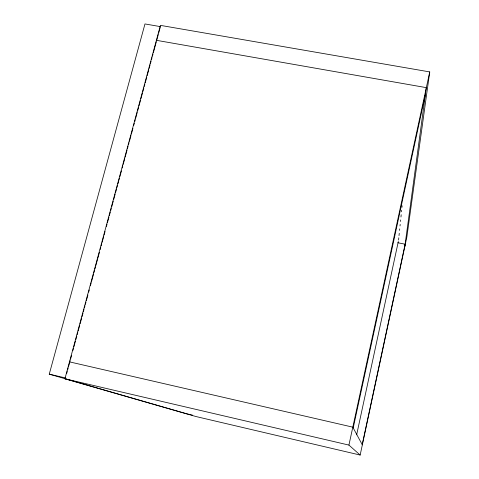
<?xml version="1.0" encoding="UTF-8"?>
<svg xmlns="http://www.w3.org/2000/svg" width="479" height="479" viewBox="0 0 479 479"><rect width="100%" height="100%" fill="white"/><g stroke="black" fill="none" stroke-linecap="round" stroke-linejoin="round"><path stroke-width="0.72" d="M398.558 240.045L398.791 237.812M399.025 235.578L399.258 233.351M399.57 230.375L399.726 228.884M400.031 225.908L400.187 224.423M400.498 221.448L400.654 219.957M400.965 216.987L401.192 214.754M401.504 211.778L401.659 210.287M401.971 207.317L402.126 205.826M404.815 246.541L426.34 87.645L156.393 40.308M429.741 71.922L406.839 237.093L360.154 455.05L195.881 416.514L64.91 378.793L160.429 25.375L429.741 71.922L348.928 445.087L360.154 455.05M362.202 444.614L405.132 244.2L397.81 242.739M356.639 434.872L398.324 241.518M353.221 427.927L425.43 94.345M66.647 373.614L67.234 371.447M67.623 370.004L68.21 367.842M68.599 366.399L70.156 360.627M70.551 359.184L71.521 355.58M72.886 350.526L73.473 348.365M73.862 346.922L75.419 341.15M75.814 339.707L76.784 336.102M77.173 334.659L77.76 332.492M78.149 331.049L79.712 325.277M80.101 323.834L81.658 318.062M82.047 316.625L83.023 313.015M83.412 311.572L83.999 309.41M84.388 307.967L84.975 305.8M85.364 304.357L85.951 302.195M86.34 300.752L87.897 294.98M88.675 292.094L89.262 289.933M90.429 285.604L91.214 282.718M91.603 281.275L93.549 274.06M93.938 272.617L94.525 270.455M94.914 269.012L95.501 266.845M95.89 265.402L97.447 259.63M97.836 258.187L99.398 252.415M100.177 249.535L100.764 247.368M101.153 245.925L101.74 243.763M102.129 242.32L103.686 236.548M104.075 235.105L105.051 231.495M106.416 226.447L107.003 224.286M107.392 222.843L108.949 217.071M109.338 215.628L110.314 212.017M110.703 210.574L111.29 208.413M111.679 206.97L113.236 201.198M113.631 199.755L115.188 193.983M115.577 192.54L116.553 188.936M116.942 187.493L117.529 185.325M117.918 183.888L118.499 181.721M118.894 180.278L119.475 178.116M119.864 176.673L121.427 170.901M122.205 168.015L122.792 165.848M123.181 164.405L124.738 158.639M125.127 157.196L127.079 149.981M127.468 148.538L128.055 146.37M128.444 144.927L129.025 142.766M129.42 141.323L130.977 135.551M131.366 134.108L132.928 128.336M133.707 125.45L134.288 123.289M134.683 121.846L135.264 119.678M135.653 118.235L137.216 112.469M137.605 111.026L138.581 107.416M138.97 105.973L140.527 100.201M140.916 98.758L142.479 92.992M142.868 91.549L143.844 87.938M144.233 86.495L144.82 84.334M145.209 82.891L146.766 77.119M147.155 75.676L148.718 69.904M149.107 68.461L150.083 64.857M150.472 63.414L151.053 61.246M151.442 59.803L152.029 57.642M152.418 56.199L153.005 54.031M153.394 52.588L156.316 41.769M156.705 40.326L158.268 34.554M158.657 33.111L160.22 27.345M192.486 415.137L186.319 413.688L49.259 374.159L144.975 23.95L160.411 26.62M69.485 361.861L352.807 427.16L362.334 444.865M49.259 374.159L65.479 377.943M64.91 378.793L348.928 445.087"/></g></svg>
